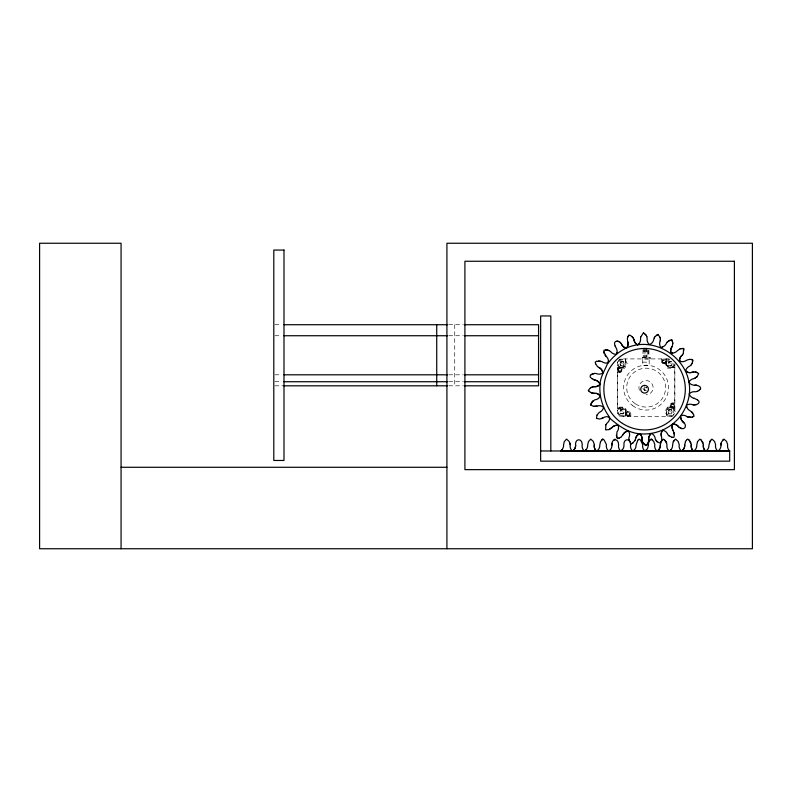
<?xml version="1.0" encoding="UTF-8"?>
<svg xmlns="http://www.w3.org/2000/svg" width="792" height="792" viewBox="0 0 792 792"><rect width="100%" height="100%" fill="white"/><g stroke="black" fill="none" stroke-linecap="round" stroke-linejoin="round"><path stroke-width="0.59" stroke-dasharray="3.96 2.97" d="M642.965 388.05A3.208 3.208 0 0 0 646.569 390.812A3.208 3.208 0 0 1 644.589 390.406L644.629 389.664A2.564 2.564 0 0 0 646.529 390.179M646.43 387.149L645.797 387.654L646.48 387.793M622.928 361.786L624.155 363.469L623.304 365.379L621.235 365.597L620.007 363.914L620.859 362.003L622.928 361.786M620.007 411.87L620.849 409.959L622.928 409.741L624.155 411.434L623.304 413.345L621.235 413.563L620.007 411.87L620.859 409.959M629.086 415.107L629.719 413.79L628.898 412.592L627.442 412.701L626.809 414.008L627.63 415.216L629.086 415.107M675.299 363.677L672.695 368.181L667.508 368.181L664.904 363.686L667.508 359.182L669.587 359.182M645.787 387.278L646.49 388.08M620.433 362.043L623.254 361.667M668.428 362.043L671.26 361.667M620.433 409.999L623.254 409.632M668.428 409.999L671.26 409.632M670.933 361.786L668.854 362.003L668.002 363.914L669.24 365.597L671.309 365.379L672.161 363.469L670.933 361.786M274.933 324.72L281.724 324.72M448.727 324.72L463.36 324.72M274.933 335.739L281.724 335.739M448.727 335.739L463.36 335.739M650.044 357.39L650.044 358.915L650.054 357.39L641.896 357.39L641.906 358.915M668.973 358.915L622.146 358.915A4.712 4.712 0 0 0 618.809 360.301M649.212 358.974L642.738 358.974L642.748 365.399L649.212 365.399L649.133 357.39M642.748 362.162L649.212 362.162M674.863 367.26L669.982 367.191A3.564 3.564 0 0 1 666.418 363.627L666.478 358.915M617.433 372.29L619.889 372.29A2.544 2.544 0 0 0 622.423 369.735A2.544 2.544 0 0 0 619.879 367.191M274.933 374.804L281.724 374.804M448.727 374.804L463.36 374.804M274.933 381.724L281.724 381.724M448.727 381.724L463.36 381.724M274.933 385.813L283.991 385.813M448.727 385.813L463.36 385.813M644.559 390.406L644.589 385.635M674.873 402.98L672.428 402.98A2.544 2.544 0 0 0 669.884 405.524A2.544 2.544 0 0 0 672.428 408.068M625.769 358.915L625.769 363.627A3.564 3.564 0 0 1 622.205 367.191L617.314 367.191L617.314 408.127L622.146 408.009M674.873 408.068L669.982 408.068A3.564 3.564 0 0 0 666.418 411.632M617.314 408.127L622.037 408.127M620.007 363.904L621.235 365.597M669.497 361.429L670.101 363.686M669.497 409.385L670.101 411.652M621.492 361.429L622.096 363.686M621.492 409.385L622.096 411.652M674.863 364.835L674.873 411.632A4.712 4.712 0 0 1 674.408 413.681M674.754 408.068L674.754 367.132L670.032 367.132A3.564 3.564 0 0 1 666.468 363.568M666.597 358.915L666.587 363.696A3.564 3.564 0 0 0 670.151 367.26M666.537 411.632L666.527 416.344M661.498 358.915L661.498 361.36A2.544 2.544 0 0 0 664.043 363.904A2.544 2.544 0 0 0 666.587 361.36M648.925 350.411L648.925 357.39M648.529 350.094L648.529 357.39M647.411 350.42L647.411 357.39M646.955 348.074L646.955 357.39M646.559 348.034L646.559 357.39M645.431 348.153L645.44 357.39M644.965 349.817L644.965 357.39M644.589 348.034L644.589 357.39M643.47 348.153L643.47 357.39M642.995 349.817L642.995 357.39M642.807 357.39L642.807 358.915M630.808 416.344L630.808 413.899A2.544 2.544 0 0 0 628.264 411.355A2.544 2.544 0 0 0 625.72 413.899M625.7 411.573L625.72 416.344M625.541 358.915L625.532 363.627A3.564 3.564 0 0 1 621.977 367.191M625.591 416.344L625.541 411.632A3.564 3.564 0 0 0 621.977 408.068A3.564 3.564 0 0 1 625.591 411.692M454.737 324.72L454.737 385.813M673.903 363.558A3.821 3.821 0 0 1 670.181 367.508A3.821 3.821 0 0 1 666.27 363.736A3.821 3.821 0 0 1 670.091 359.865M639.441 390.357A7.128 7.128 0 0 1 644.183 380.744A7.128 7.128 0 0 1 653.093 386.704A7.128 7.128 0 0 1 646.024 394.762M617.899 361.588A4.712 4.712 0 0 0 617.433 363.627L617.443 411.632A4.712 4.712 0 0 0 622.146 416.344L670.161 416.344A4.712 4.712 0 0 0 673.101 415.315M674.15 414.137A4.712 4.712 0 0 1 673.487 414.968M668.854 409.959L668.002 411.87L669.24 413.563L671.309 413.335L672.161 411.434L670.933 409.741L668.854 409.959M663.231 360.162L662.597 361.469L663.419 362.667L664.864 362.558L665.498 361.251L664.676 360.053L663.231 360.162M671.606 404.326L670.972 405.633L671.794 406.831L673.249 406.722L673.873 405.415L673.061 404.217L671.606 404.326M619.512 359.182L616.909 363.686L619.512 368.171L624.7 368.171L627.304 363.677L624.7 359.182L619.502 359.182M619.512 407.137L616.909 411.642L619.512 416.137L624.7 416.137L627.304 411.642L624.7 407.147L619.502 407.147M667.508 407.137L664.904 411.642L667.508 416.137L672.705 416.137L675.299 411.642L672.695 407.147L667.508 407.147M619.78 368.29L618.572 369.112L618.681 370.557L619.997 371.191L621.195 370.369L621.086 368.923L619.77 368.29M620.7 365.518A2.346 2.346 0 0 0 624.413 363.894A2.346 2.346 0 0 0 621.146 361.489A2.346 2.346 0 0 0 620.7 365.518M619.839 366.775A3.821 3.821 0 0 0 625.888 364.082A3.821 3.821 0 0 0 620.532 360.202A3.821 3.821 0 0 0 619.839 366.775M668.696 365.518A2.346 2.346 0 0 0 672.418 363.894A2.346 2.346 0 0 0 669.151 361.489A2.346 2.346 0 0 0 668.696 365.518M620.7 413.513A2.346 2.346 0 0 0 624.413 411.899A2.346 2.346 0 0 0 621.146 409.484A2.346 2.346 0 0 0 620.7 413.513M619.839 414.741A3.821 3.821 0 0 0 625.888 412.048A3.821 3.821 0 0 0 620.532 408.157A3.821 3.821 0 0 0 619.839 414.741M668.705 413.513A2.346 2.346 0 0 0 672.428 411.899A2.346 2.346 0 0 0 669.161 409.484A2.346 2.346 0 0 0 668.705 413.513M667.844 414.741A3.821 3.821 0 0 0 673.883 412.048A3.821 3.821 0 0 0 668.537 408.157A3.821 3.821 0 0 0 667.844 414.741M671.517 406.831A1.584 1.584 0 0 0 673.992 405.643A1.584 1.584 0 0 0 671.725 404.098A1.584 1.584 0 0 0 671.517 406.831A1.584 1.584 0 0 0 673.883 405.643A1.584 1.584 0 0 0 671.616 404.098A1.584 1.584 0 0 0 671.418 406.831M618.968 371.111A1.584 1.584 0 0 0 621.344 369.735A1.584 1.584 0 0 0 618.968 368.369A1.584 1.584 0 0 0 618.968 371.111M663.033 362.667A1.584 1.584 0 0 0 665.498 361.479A1.584 1.584 0 0 0 663.231 359.934A1.584 1.584 0 0 0 663.033 362.667M627.254 415.216A1.584 1.584 0 0 0 629.729 414.018A1.584 1.584 0 0 0 627.462 412.474A1.584 1.584 0 0 0 627.254 415.216M627.353 415.216A1.584 1.584 0 0 0 629.828 414.018A1.584 1.584 0 0 0 627.561 412.474A1.584 1.584 0 0 0 627.353 415.216M619.087 371.111A1.584 1.584 0 0 0 621.463 369.735A1.584 1.584 0 0 0 619.087 368.369A1.584 1.584 0 0 0 619.087 371.111M663.142 362.667A1.584 1.584 0 0 0 665.617 361.479A1.584 1.584 0 0 0 663.349 359.934A1.584 1.584 0 0 0 663.142 362.667M632.422 405.425A22.433 22.433 0 0 0 668.319 390.555A22.433 22.433 0 0 0 637.501 366.904A22.433 22.433 0 0 0 632.422 405.425M635.56 403.94A19.453 19.453 0 0 0 665.567 388.654A19.453 19.453 0 0 0 637.322 370.3A19.453 19.453 0 0 0 635.56 403.94M618.701 371.795A2.366 2.366 0 0 0 622.255 369.735A2.366 2.366 0 0 0 618.701 367.686A2.366 2.366 0 0 0 618.701 371.795M662.706 363.32A2.366 2.366 0 0 0 666.409 361.538A2.366 2.366 0 0 0 663.013 359.231A2.366 2.366 0 0 0 662.706 363.32M671.091 407.474A2.366 2.366 0 0 0 674.784 405.702A2.366 2.366 0 0 0 671.398 403.385A2.366 2.366 0 0 0 671.091 407.474M626.927 415.859A2.366 2.366 0 0 0 630.62 414.077A2.366 2.366 0 0 0 627.234 411.771A2.366 2.366 0 0 0 626.927 415.859"/><path stroke-width="1.19" d="M678.724 426.997A6.643 6.643 0 0 0 672.715 424.146L672.715 424.146A6.643 6.643 0 0 1 678.754 426.947C683.595 431.67 688.486 425.967 683.031 421.938A6.643 6.643 0 0 1 680.714 417.404L680.803 415.671C671.269 428.264 655.509 435.234 639.778 433.798C627.026 432.798 617.126 424.472 608.009 416.81A6.643 6.643 0 0 0 603.039 417.879L599.792 419.027L596.416 418.404L597.049 414.978M605.87 424.799L606.83 423.294A6.643 6.643 0 0 0 609.682 417.295C602.474 407.91 599.079 396.188 599.999 384.407C600.415 375.725 606.038 368.785 608.464 361.023A6.643 6.643 0 0 0 606.177 356.44L603.86 351.905M692.446 417.077L687.337 416.869A6.643 6.643 0 0 0 680.803 415.671C714.216 367.25 644.361 316.206 608.385 362.756L608.494 360.964M616.671 437.036L616.958 431.917A6.643 6.643 0 0 0 618.156 425.373L616.404 425.334A6.643 6.643 0 0 0 611.889 427.601L609.038 429.611L605.613 429.878L605.89 424.75M628.848 439.392L628.957 437.62A6.643 6.643 0 0 0 628.432 430.987L626.71 431.402A6.643 6.643 0 0 0 622.957 434.768L620.7 437.432M638.916 343.758L638.887 343.817A6.643 6.643 0 0 0 640.55 338.897L640.659 337.105M648.549 441.263L648.658 439.481A6.643 6.643 0 0 1 650.222 434.64M660.241 340.768L660.36 338.976M672.903 343.025L672.25 346.47A6.643 6.643 0 0 0 671.052 353.004L672.814 353.034A6.643 6.643 0 0 0 677.338 350.717L680.17 348.767M673.279 430.719L673.249 430.769A6.643 6.643 0 0 1 672.18 425.789L672.715 424.146L672.21 425.75A6.643 6.643 0 0 0 673.279 430.719L674.319 435.739L673.784 437.392L672.052 437.303M680.14 348.827L683.605 348.49L683.318 353.628M692.683 361.756C693.901 357.994 687.624 359.449 686.179 360.499A6.643 6.643 0 0 1 681.199 361.568L679.516 361.083L681.169 361.617M575.576 445.045C574.913 438.332 582.189 437.917 582.239 444.678A6.643 6.643 0 0 0 584.318 450.985L572.576 450.975L573.923 449.846A6.643 6.643 0 0 0 575.606 445.045L575.606 445.045A6.643 6.643 0 0 1 573.893 449.846M610.256 449.836A6.643 6.643 0 0 0 611.939 445.035C611.216 438.332 618.592 437.907 618.601 444.668A6.643 6.643 0 0 0 620.681 450.975M611.968 445.035L612.097 443.302M645.203 450.975L646.51 449.846A6.643 6.643 0 0 0 648.163 445.045L648.896 441.679M648.193 445.045L648.321 443.312M669.022 450.975L657.32 450.965L658.667 449.836A6.643 6.643 0 0 0 660.34 445.035L661.013 441.669L663.34 439.105L665.904 441.401L666.983 444.668A6.643 6.643 0 0 0 669.052 450.975M686.357 440.233L687.703 439.105L689.139 440.085L691.347 444.668A6.643 6.643 0 0 0 693.426 450.975L681.684 450.965L683.031 449.836A6.643 6.643 0 0 0 684.714 445.035L685.417 441.669M550.816 450.975L550.816 315.949L540.639 315.949L540.639 461.162L729.689 461.162L729.689 450.975L717.988 450.975L719.334 449.846A6.643 6.643 0 0 0 720.977 445.045C719.344 443.124 726.115 437.075 722.69 440.243M721.017 445.045L721.146 443.312M597.029 415.028L599.287 412.355A6.643 6.643 0 0 0 603.593 407.296L602.138 406.345A6.643 6.643 0 0 0 597.049 406.088L593.604 406.415L590.515 404.89L593.277 400.623M590.515 404.89L591.971 401.831L594.822 399.831A6.643 6.643 0 0 0 600.296 396.059L599.217 394.862M610.483 351.381A6.643 6.643 0 0 0 616.483 354.232L617.018 352.579M640.639 337.164L643.421 332.838L646.015 335.125M646.836 336.61L647.173 338.362A6.643 6.643 0 0 0 649.42 344.57L650.974 343.777A6.643 6.643 0 0 0 653.707 339.57L654.271 337.857M634.937 440.51L635.501 438.817A6.643 6.643 0 0 1 638.263 434.541L638.372 434.491M648.014 442.916L648.569 441.213M692.149 363.409L692.802 359.964L691.119 359.489M602.762 373.032L602.425 371.28A6.643 6.643 0 0 0 599.009 367.498L598.99 367.557A6.643 6.643 0 0 1 602.405 371.329L602.762 373.032A6.643 6.643 0 0 1 596.158 373.507C593 372.755 587.139 375.685 591.832 378.625M600.524 441.679L599.782 445.045A6.643 6.643 0 0 1 598.108 449.846L596.792 450.975L608.494 450.985A6.643 6.643 0 0 1 606.454 444.678L604.217 440.095L602.781 439.115L601.465 440.243M681.318 450.985A6.643 6.643 0 0 1 679.239 444.678L678.13 441.411L675.566 439.115L673.279 441.679L672.576 445.045A6.643 6.643 0 0 1 670.893 449.846M697.514 441.679L696.782 445.045A6.643 6.643 0 0 1 695.099 449.846L693.782 450.975L705.494 450.985A6.643 6.643 0 0 1 703.444 444.678L701.217 440.095M589.436 391.693C586.209 388.228 592.337 394.98 594.277 393.258A6.643 6.643 0 0 1 599.118 394.822L600.296 396.059M594.277 393.258L590.911 392.584M606.177 356.44L604.989 355.212M597.039 406.147L593.624 406.365M616.958 352.757L616.978 352.697A6.643 6.643 0 0 0 615.928 347.658L615.166 346.055M627.917 336.58C629.115 332.917 633.372 337.451 633.927 339.431A6.643 6.643 0 0 0 637.699 344.896L639.005 343.678M627.333 346.846L627.363 346.787A6.643 6.643 0 0 0 627.66 341.659L627.68 341.6A6.643 6.643 0 0 1 627.422 346.678L626.462 348.193A6.643 6.643 0 0 1 621.403 343.886C618.908 339.56 612.434 340.303 615.137 346.114M637.718 344.837L637.718 344.847A6.643 6.643 0 0 1 633.947 339.372M603.039 417.879L601.514 418.612M643.401 332.897L644.856 333.838M609.058 429.561L611.889 427.601M659.964 337.333L658.043 334.442L655.182 336.461M620.73 437.382L617.463 438.58L616.334 435.293M622.957 434.768L622.938 434.808A6.643 6.643 0 0 1 626.71 431.402M662.35 347.054L662.379 346.995A6.643 6.643 0 0 0 666.25 343.619L667.22 342.104M668.478 340.996L671.745 339.788L672.873 343.084M671.052 353.004L671.081 352.945A6.643 6.643 0 0 1 672.279 346.411M628.878 439.352L631.194 443.876M635.471 438.867L635.501 438.817A6.643 6.643 0 0 1 638.233 434.59L639.807 433.759A6.643 6.643 0 0 1 642.035 440.015L642.371 441.758M672.656 353.083L671.081 352.945M683.932 350.242L683.605 348.49M693.871 371.864L692.178 372.23A6.643 6.643 0 0 1 687.1 371.973L685.644 371.032L687.07 372.032A6.643 6.643 0 0 0 692.149 372.29L695.604 371.953L698.683 373.487L697.207 376.596L694.376 378.546A6.643 6.643 0 0 0 688.901 382.318L690.07 383.605A6.643 6.643 0 0 0 694.911 385.169C697 384.853 702.781 386.981 699.97 389.476M648.658 439.481L648.638 439.53A6.643 6.643 0 0 1 650.202 434.689L651.509 433.481A6.643 6.643 0 0 1 655.261 438.996L657.212 441.827L660.35 443.263L661.795 440.194L661.548 436.719A6.643 6.643 0 0 1 661.775 431.69L661.874 431.541M643.163 443.302L645.787 445.53L642.401 441.708M685.644 371.032L685.605 371.082A6.643 6.643 0 0 1 689.921 366.023L691.238 364.805M668.943 435.828L667.804 434.491A6.643 6.643 0 0 0 662.716 430.234L661.775 431.69A6.643 6.643 0 0 0 661.548 436.719L661.548 436.719M694.911 385.169L696.673 385.209M697.168 391.377L695.435 391.793A6.643 6.643 0 0 0 689.179 394.02L689.971 395.564A6.643 6.643 0 0 0 694.237 398.327L694.267 398.277M683.031 421.938L683.06 421.888A6.643 6.643 0 0 1 680.744 417.354M686.783 406.92L686.753 406.969A6.643 6.643 0 0 0 690.218 410.82L692.812 413.097M588.268 390.406L590.515 387.733L593.762 386.585A6.643 6.643 0 0 0 599.999 384.407L599.227 382.803A6.643 6.643 0 0 0 594.96 380.041L591.852 378.566M628.888 335.065L627.383 338.233L627.66 341.659M654.241 337.917L655.212 336.402M682.397 355.024A6.643 6.643 0 0 0 679.546 361.033L679.516 361.083A6.643 6.643 0 0 1 682.367 355.083L683.338 353.569M634.966 440.471L632.709 443.134M691.208 364.865L692.178 363.35M647.074 444.371L648.034 442.867M600.484 441.679L602.811 439.115M637.778 440.233L636.065 445.035A6.643 6.643 0 0 1 634.382 449.836M648.866 441.679L649.876 440.243M673.309 441.679L674.289 440.243M685.387 441.669L686.397 440.233M697.485 441.679L699.811 439.115L701.247 440.095M709.632 441.669L711.958 439.105L714.523 441.401L715.602 444.668A6.643 6.643 0 0 0 717.671 450.975L705.939 450.965L707.286 449.836A6.643 6.643 0 0 0 708.929 445.035L710.642 440.233M667.191 342.164L670.052 340.144M697.237 376.537L694.406 378.487M698.683 390.644L699.999 389.426M645.787 445.53L647.094 444.322M561.904 449.836L560.558 450.965L572.269 450.975M584.684 450.965L586.001 449.836A6.643 6.643 0 0 0 587.684 445.035L588.416 441.669L590.713 439.105L593.277 441.401L594.346 444.668A6.643 6.643 0 0 0 596.396 450.975L584.684 450.965L586.031 449.836M613.652 440.233L614.958 439.105M610.286 449.836L608.939 450.965L620.641 450.975M622.304 449.846L620.958 450.975L632.669 450.985M637.738 440.233L639.085 439.105L640.52 440.085L642.728 444.668A6.643 6.643 0 0 0 644.807 450.975M634.412 449.836L633.065 450.965L644.777 450.975M649.846 440.243L651.192 439.115L652.628 440.095M646.48 449.846L645.163 450.975L656.875 450.985A6.643 6.643 0 0 1 654.836 444.678L653.727 441.411L651.192 439.115M657.32 450.965L658.637 449.836A6.643 6.643 0 0 0 660.31 445.035L660.34 445.035M670.923 449.846L669.577 450.975L681.288 450.985M596.782 361.241L595.218 362.083L595.584 363.785M656.499 335.234L658.043 334.442M591.169 374.626L594.406 373.478M590.505 387.783L593.743 386.635A6.643 6.643 0 0 0 600.019 384.348M697.138 391.426L698.712 390.585M686.783 407.098L686.446 405.346A6.643 6.643 0 0 1 693.04 404.87C696.178 405.662 702.068 402.663 697.376 399.752M631.165 443.926L632.739 443.084M692.416 417.127L693.99 416.295L693.624 414.592M610.464 351.43L607.375 349.906L603.92 350.232L604.197 353.668M662.498 346.965L660.776 347.391A6.643 6.643 0 0 1 660.271 340.708M596.762 361.3L601.861 361.498A6.643 6.643 0 0 0 608.404 362.696M696.495 404.544L693.069 404.811M617.483 438.54L619.186 438.174M283.991 324.72L447.529 324.72M464.597 324.72L538.56 324.72L538.56 385.813L464.597 385.813M283.991 335.739L447.529 335.739M464.597 335.739L538.56 335.739M283.991 374.804L447.529 374.804M464.597 374.804L538.56 374.804M283.991 381.724L447.529 381.724M464.597 381.724L538.56 381.724M283.991 385.813L447.529 385.813M684.684 445.035L684.714 445.035A6.643 6.643 0 0 1 683.001 449.836M540.639 450.975L729.719 450.985A6.643 6.643 0 0 1 727.65 444.678L726.541 441.411L723.977 439.115M121.067 467.28L446.916 467.28M681.843 348.46L683.575 348.549M605.623 349.866L608.998 350.49M598.465 360.934L600.197 361.023M690.753 417.443L687.367 416.82M617.126 341.124L618.78 341.659M695.574 372.012L697.227 372.547M694.237 398.327L697.346 399.812M593.287 379.566L594.941 380.101A6.643 6.643 0 0 1 599.207 382.863M680.209 427.888L681.862 428.423M672.081 437.253L668.973 435.778M597.554 366.557L598.99 367.557M631.966 336.6L633.135 337.887M691.673 411.761L693.594 414.642M620.255 342.54L621.423 343.827A6.643 6.643 0 0 0 626.482 348.133M683.06 421.888L684.219 423.175M597.534 366.617L595.604 363.726M656.073 440.5L657.241 441.788M689.109 440.085L690.99 442.956M664.745 440.085L666.626 442.956M671.715 339.847L672.507 341.392M646.044 335.065L646.807 336.669M702.346 441.411L703.098 442.966M572.299 450.975A6.643 6.643 0 0 1 570.22 444.668L569.121 441.401L566.557 439.105L564.26 441.669L563.558 445.035A6.643 6.643 0 0 1 561.874 449.836M659.993 337.273L660.33 339.035M674.042 432.313L674.408 434.006M569.874 442.956L570.191 444.668M446.916 548.747L446.916 243.253L752.4 243.253L752.4 548.747L39.6 548.747L39.6 243.253L121.067 243.253L121.067 548.747M436.729 324.72L436.729 385.813M639.778 433.798A6.643 6.643 0 0 1 642.005 440.065M596.029 393.297A6.643 6.643 0 0 1 599.128 394.772M611.869 427.65A6.643 6.643 0 0 1 616.404 425.334M596.426 450.975A6.643 6.643 0 0 1 594.346 444.668M693.386 450.975A6.643 6.643 0 0 1 691.317 444.668M632.699 450.985A6.643 6.643 0 0 1 630.62 444.678C630.531 437.927 623.254 438.322 623.957 445.045A6.643 6.643 0 0 1 622.274 449.846M705.494 450.985A6.643 6.643 0 0 1 703.415 444.678M283.991 250.064L273.804 250.064L273.804 460.469L283.991 460.469L283.991 250.064M734.402 261.261L464.914 261.261L464.914 469.646L734.402 469.646L734.402 261.261M622.462 423.413A40.729 40.729 0 0 0 685.268 391.278A40.729 40.729 0 0 0 626.036 352.955A40.729 40.729 0 0 0 622.462 423.413M642.48 392.476A3.881 3.881 0 0 0 648.47 389.407A3.881 3.881 0 0 0 642.827 385.763A3.881 3.881 0 0 0 642.48 392.476"/></g></svg>
